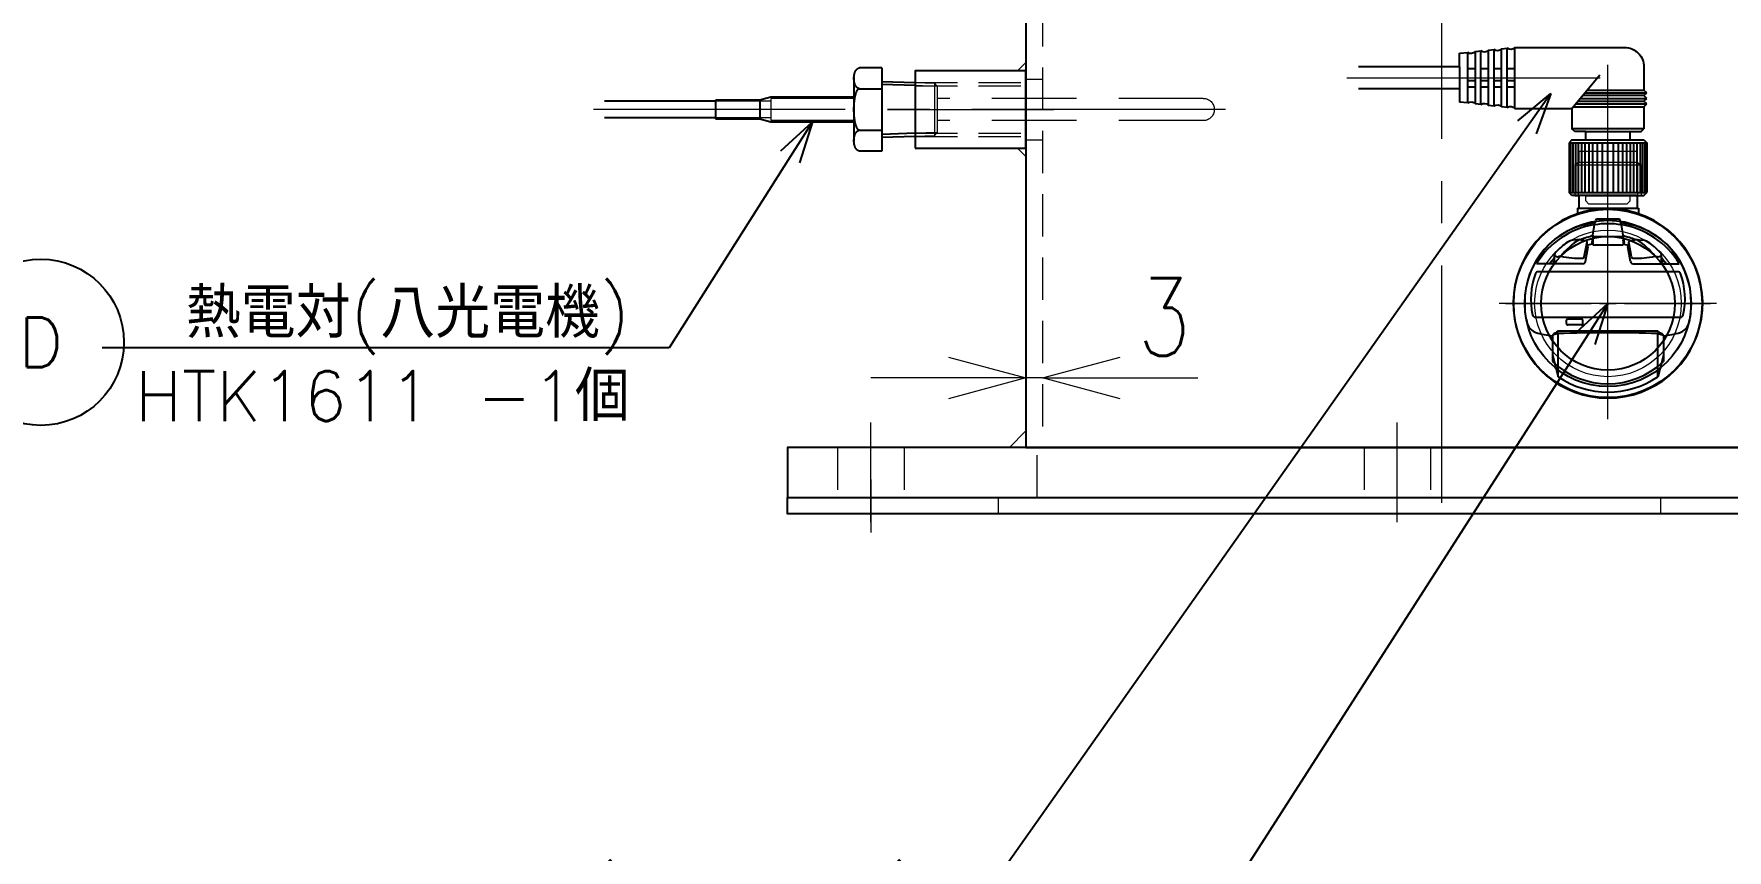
# Model space of a CAD drawing. Header units: millimetres. Extents: x 0 to 38884, y -3675 to 8056.
# Drawn here: x 34947.3 to 35252.8, y 307.4 to 454.8 of the extents above; entities that cross this region are included whole.
import ezdxf
from ezdxf import colors
from ezdxf.entities.mleader import LeaderData, LeaderLine
from ezdxf.enums import TextEntityAlignment as Align
from ezdxf.math import Vec2, Vec3

# ---------------------------------------------------------------- set-up
doc = ezdxf.new("R2010")
doc.units = ezdxf.units.MM
doc.header["$LTSCALE"] = 2.4
doc.header["$PDMODE"] = 99
doc.header["$PDSIZE"] = 1
for name, pattern in [('CENTER2', [28.575, 19.05, -3.175, 3.175, -3.175]), ('HIDDEN', [9.525, 6.35, -3.175]), ('HIDDEN2', [4.7625, 3.175, -1.5875])]:
    doc.linetypes.add(name, pattern=pattern)
for name, color, linetype, lineweight in [('02_細線', 5, 'Continuous', 13), ('03_かくれ線', 6, 'HIDDEN2', 13), ('04_HIDDEN', 2, 'HIDDEN', 13), ('04_中心線', 1, 'CENTER2', 9), ('05_CENTER', 4, 'CENTER2', 13), ('07_寸法線', 3, 'Continuous', 9), ('08_DIM', 3, 'Continuous', 13), ('11_HATCH', 4, 'Continuous', 13)]:
    doc.layers.add(name, color=color, linetype=linetype, lineweight=lineweight)
doc.layers.add('10_DRAFT', color=8, linetype='Continuous', lineweight=0, plot=False)
doc.styles.get("Standard").update_dxf_attribs({"font": 'txt.shx', "bigfont": 'extfont2.shx'})
doc.styles.add('寸法用', font='simplex.shx', dxfattribs={"width": 0.8, "bigfont": '@extfont2.shx'})
doc.dimstyles.new('機械製図用', dxfattribs={"dimtxt": 3.5, "dimasz": 3.5, "dimexe": 2, "dimexo": 0, "dimgap": 1.2, "dimtad": 1, "dimdsep": 46, "dimtxsty": '寸法用', "dimblk": 'OPEN30', "dimcen": 0, "dimclrd": 256, "dimclre": 256, "dimclrt": 7, "dimazin": 2, "dimtm": 1e-09, "dimtfac": 0.75, "dimtmove": 0, "dimatfit": 3, "dimldrblk": 'OPEN30', "dimfxl": 1, "dimlwd": -1, "dimlwe": -1, "dimarcsym": 0})

# ---------------------------------------------------------------- blocks, each defined once
blk = doc.blocks.new('A$C0D4411A6_1')
at = {"color": 3}
blk.add_lwpolyline([(-157.5, 0), (157.5, 0), (157.5, -3), (-157.5, -3)], close=True, dxfattribs=at)
at = {"layer": '04_HIDDEN', "color": 3}
blk.add_line((-119.5, 0), (-119.5, -3), dxfattribs=at)
at = {"layer": '05_CENTER'}
blk.add_line((-142.5, 3.2), (-142.5, -6.37), dxfattribs=at)
at = {"layer": '10_DRAFT'}
blk.add_line((0, 0), (0, -3), dxfattribs=at)
blk = doc.blocks.new('_Open30')
at = {"color": 0, "linetype": 'ByBlock', "lineweight": -2}
for p, q in [((-1, 0.268), (0, 0)), ((0, 0), (-1, -0.268)), ((0, 0), (-1, 0))]:
    blk.add_line(p, q, dxfattribs=at)
blk = doc.blocks.new('AM_BALLOON1')
at = {"transparency": 16777216}
blk.add_circle((0, 0), 5, dxfattribs=at)
blk.add_attdef('B_NUMBER', text='', height=3, dxfattribs=at).set_placement((0, 0), align=Align.MIDDLE_CENTER)
blk = doc.blocks.new('_OPEN')
at = {"color": 0, "linetype": 'ByBlock'}
for p, q in [((-1, 0.167), (0, 0)), ((0, 0), (-1, -0.167)), ((0, 0), (-1, 0))]:
    blk.add_line(p, q, dxfattribs=at)
blk = doc.blocks.new('*U1395')
at = {"layer": '04_中心線', "color": 0, "linetype": 'CENTER2', "transparency": 16777216}
for p, q in [((0, 3), (0, 18.5)), ((-18.5, 0), (-3, 0)), ((3, 0), (18.5, 0)), ((0, -18.5), (0, -3))]:
    blk.add_line(p, q, dxfattribs=at)
at = {"layer": '04_中心線', "color": 0, "linetype": 'Continuous', "transparency": 16777216}
for p, q in [((-1.5, 0), (1.5, 0)), ((0, -1.5), (0, 1.5))]:
    blk.add_line(p, q, dxfattribs=at)
blk = doc.blocks.new('*D1400')
at = {"layer": '07_寸法線', "transparency": 16777216}
for p, q in [((35126.3, 396.04), (35126.3, 390.67)), ((35112.3, 392.67), (35098.3, 392.67)), ((35129.3, 392.67), (35126.3, 392.67)), ((35143.3, 392.67), (35157.3, 392.67)), ((35129.3, 391.04), (35129.3, 390.67))]:
    blk.add_line(p, q, dxfattribs=at)
at = {"layer": 'Defpoints', "color": 0, "transparency": 16777216}
for p in [(35126.3, 400.04), (35129.3, 395.04), (35126.3, 392.67)]:
    blk.add_point(p, dxfattribs=at)
at = {"layer": '07_寸法線', "transparency": 16777216, "xscale": 14, "yscale": 14, "zscale": 14}
blk.add_blockref('_Open30', (35126.3, 392.67), dxfattribs=at)
at = {"layer": '07_寸法線', "transparency": 16777216, "xscale": 14, "yscale": 14, "zscale": 14, "rotation": 180}
blk.add_blockref('_Open30', (35129.3, 392.67), dxfattribs=at)
at = {"layer": '07_寸法線', "color": 7, "transparency": 16777216, "insert": (35151.25, 403.67), "char_height": 14, "attachment_point": 5, "style": '寸法用'}
blk.add_mtext('3', dxfattribs=at)
blk = doc.blocks.new('OP-75722b_1')
at = {"color": 0}
for p, q in [((0, 6.5), (0.5, 7)), ((0, 4), (0, 6.5)), ((0.5, -7), (0.5, 7)), ((9.5, 7), (0.5, 7)), ((0.5, 6.7), (9.5, 6.7)), ((0.5, 6.3), (9.5, 6.3)), ((9.5, -7), (9.5, 7)), ((10, 6.5), (9.5, 7)), ((10, 4), (10, 6.5)), ((11.5, 6), (12, 6.5)), ((12, 6.5), (12, -6.5)), ((16, 6.5), (12, 6.5)), ((16, 6.5), (16.5, 7)), ((16, -6.25), (16, 6.5)), ((16.5, -5.83), (16.5, 7)), ((16.5, 7), (17, 6.5)), ((17, 6.5), (17.5, 7)), ((17, -5.41), (17, 6.5)), ((17.5, -4.99), (17.5, 7)), ((17.5, 7), (18, 6.5)), ((18, 6.5), (18.5, 7)), ((18, 6.5), (18, -4.57)), ((18.5, -4.15), (18.5, 7)), ((18.5, 7), (19, 6.5)), ((19, -3.73), (19, 6.5)), ((23.2, 6.5), (19, 6.5)), ((0, -4), (0, 4)), ((0.5, 5.9), (9.5, 5.9)), ((0.5, 5.3), (9.5, 5.3)), ((0.5, 4.7), (9.5, 4.7)), ((0.5, 4.1), (9.5, 4.1)), ((0.5, 3.4), (9.5, 3.4)), ((10, -4), (10, 4)), ((10, 4), (11.5, 4)), ((11.5, 4), (11.5, 6)), ((11.5, -4), (11.5, 4)), ((0.5, 2.7), (9.5, 2.7)), ((0.5, 1.9), (9.5, 1.9)), ((0.5, 1), (9.5, 1)), ((0.5, 0), (9.5, 0)), ((26.7, -16.8), (26.7, 3.01)), ((0.5, -1), (9.5, -1)), ((0.5, -1.9), (9.5, -1.9)), ((0.5, -2.7), (9.5, -2.7)), ((15.7, -6.5), (21.73, -1.44)), ((0, -4), (0, -6.5)), ((0.5, -3.4), (9.5, -3.4)), ((0.5, -4.1), (9.5, -4.1)), ((0.5, -4.7), (9.5, -4.7)), ((0.5, -5.3), (9.5, -5.3)), ((0.5, -5.8), (9.5, -5.8)), ((10, -4), (11.5, -4)), ((10, -6.5), (10, -4)), ((11.5, -4), (11.5, -6)), ((11.5, -6), (12, -6.5)), ((0, -6.5), (0.5, -7)), ((0.5, -6.3), (9.5, -6.3)), ((0.5, -6.7), (9.5, -6.7)), ((9.5, -7), (0.5, -7)), ((10, -6.5), (9.5, -7)), ((15.7, -6.5), (12, -6.5)), ((15.7, -16.8), (15.7, -6.5)), ((15.7, -16.8), (26.7, -16.8)), ((15.86, -18.18), (26.56, -18.18)), ((15.86, -18.18), (15.97, -19.18)), ((19.55, -16.8), (19.55, -18.18)), ((20.7, -16.8), (20.7, -18.18)), ((22.85, -16.8), (22.85, -18.18)), ((26.45, -19.18), (26.56, -18.18)), ((15.97, -19.18), (26.45, -19.18)), ((16.13, -20.55), (26.31, -20.55)), ((16.13, -20.55), (16.25, -21.55)), ((19.55, -19.18), (19.55, -20.55)), ((20.7, -19.18), (20.7, -20.55)), ((22.85, -19.18), (22.85, -20.55)), ((26.2, -21.55), (26.31, -20.55)), ((16.25, -21.55), (26.2, -21.55)), ((16.4, -22.92), (26.06, -22.92)), ((16.4, -22.92), (16.52, -23.92)), ((16.52, -23.92), (25.95, -23.92)), ((19.55, -21.55), (19.55, -22.92)), ((19.55, -23.92), (19.55, -25.3)), ((20.7, -21.55), (20.7, -22.92)), ((20.7, -23.92), (20.7, -25.3)), ((22.85, -21.55), (22.85, -22.92)), ((22.85, -23.92), (22.85, -25.3)), ((25.95, -23.92), (26.06, -22.92)), ((16.68, -25.3), (25.81, -25.3)), ((16.68, -25.3), (16.85, -26.8)), ((19.2, -26.8), (16.85, -26.8)), ((19.2, -26.8), (19.2, -45)), ((23.2, -26.8), (19.2, -26.8)), ((23.2, -26.8), (23.2, -45)), ((23.2, -26.8), (25.65, -26.8)), ((25.65, -26.8), (25.81, -25.3))]:
    blk.add_line(p, q, dxfattribs=at)
for centre, radius, start, end in [((23.2, 3), 3.5, 359.9998, 90), ((15.06, -17.57), 1, 322.7692, 50.3512), ((27.35, -17.56), 1, 130.2745, 217.7373), ((15.34, -19.94), 1, 322.7692, 50.3512), ((27.1, -19.94), 1, 130.2745, 217.7373), ((15.61, -22.32), 1, 322.7692, 50.3512), ((15.88, -24.69), 1, 322.7692, 50.3512), ((26.6, -24.69), 1, 130.2745, 217.7373), ((26.85, -22.31), 1, 130.2745, 217.7373)]:
    blk.add_arc(centre, radius, start, end, dxfattribs=at)
at = {"layer": '05_CENTER', "color": 0}
for p, q in [((-1.5, 0), (23.55, 0)), ((21.2, -47.12), (21.2, 2.18))]:
    blk.add_line(p, q, dxfattribs=at)
at = {"layer": '10_DRAFT'}
for p, q in [((-1, 4), (-1.5, 3.5)), ((-1.5, -3.5), (-1.5, 3.5)), ((-1, 4), (0, 4)), ((-1, -4), (-1.5, -3.5)), ((-1, -4), (0, -4))]:
    blk.add_line(p, q, dxfattribs=at)
blk = doc.blocks.new('GP-M＊＊Tc_1')
at = {"color": 0}
for p, q in [((0, 16), (0, 16)), ((-10, 9.34), (-9, 13.23)), ((-9, 13.23), (-9, 5.44)), ((0, 14.42), (0, 14.5)), ((0, 14.42), (0, 14.5)), ((9, 13.23), (9, 5.44)), ((10, 9.34), (9, 13.23)), ((-10, 5.7), (-10, 10.5)), ((10, 5.7), (10, 10.5)), ((-9, 5.44), (-10, 5.75)), ((-9.65, 5.43), (-9, 5.43)), ((-9, 5), (0, 5)), ((0, 5), (9, 5)), ((4.5, 3.65), (4.5, 3.04)), ((4.8, 3.86), (7.2, 3.86)), ((7.5, 3.65), (7.5, 3.04)), ((9, 5.44), (10, 5.75)), ((9, 5.43), (9.65, 5.43)), ((-17.1, 0), (-17.1, 0)), ((13.11, 2.48), (-13.11, 2.48)), ((4.8, 2.83), (7.2, 2.83)), ((17.1, 0), (17.1, 0)), ((-12.61, -5.73), (12.61, -5.73)), ((-4.56, -7.17), (-12.87, -7.17)), ((-9.87, -7.64), (-9.8, -7.97)), ((-9.65, -7.22), (-9.65, -8.81)), ((-8.5, -8.52), (-8.91, -8.45)), ((-4.28, -8.42), (-3.77, -11.09)), ((-4.07, -7.58), (-3.58, -10.22)), ((4.07, -7.58), (3.58, -10.22)), ((4.28, -8.42), (3.77, -11.09)), ((4.56, -7.17), (12.87, -7.17)), ((8.5, -8.52), (8.91, -8.45)), ((9.65, -7.22), (9.65, -8.81)), ((9.87, -7.64), (9.8, -7.97)), ((-5.15, -11.56), (-6.27, -11.4)), ((-3.77, -9.17), (-3.77, -11.09)), ((-2.87, -10.72), (-3.66, -10.5)), ((-2.73, -11.95), (-2.92, -10.97)), ((-2.85, -10.7), (-2.73, -11.41)), ((-2.73, -12.3), (-2.73, -10.6)), ((-2.43, -10.52), (2.43, -10.52)), ((2.43, -12.07), (-2.43, -12.07)), ((2.73, -12.3), (2.73, -10.6)), ((2.85, -10.7), (2.73, -11.41)), ((2.73, -11.95), (2.92, -10.97)), ((2.87, -10.72), (3.66, -10.5)), ((3.77, -9.17), (3.77, -11.09)), ((5.15, -11.56), (6.27, -11.4)), ((-2.73, -12.3), (-2.42, -14.17)), ((-2.42, -14.17), (-2.23, -14.96)), ((2.42, -14.17), (2.23, -14.96)), ((2.73, -12.3), (2.42, -14.17)), ((-5.5, -17.2), (-5.5, -16.19)), ((-5.25, -17.2), (-5.5, -17.2)), ((5.25, -17.2), (-5.25, -17.2)), ((-5.25, -19.5), (-5.25, -17.2)), ((5.5, -17.2), (5.25, -17.2)), ((5.25, -19.5), (5.25, -17.2)), ((5.5, -17.2), (5.5, -16.19)), ((-5.25, -19.5), (-6, -19.5)), ((-5.25, -19.5), (5.25, -19.5)), ((6, -19.5), (5.25, -19.5))]:
    blk.add_line(p, q, dxfattribs=at)
blk.add_circle((0, 0), 17, dxfattribs=at)
for centre, radius, start, end in [((0, 0), 17.1, 288.762, 251.238), ((0, 0), 16, 55.7676, 124.2324), ((0, 0), 14.5, 46.3972, 133.6028), ((-4.84, 0.61), 10.18, 162.0846, 183.4338), ((-12.12, 2.81), 2.58, 110.3836, 158.741), ((-9.27, -5.68), 11.53, 93.6107, 108.94), ((-3.77, 13.54), 10.01, 231.512, 238.504), ((0, 305.3), 300, 268.2809, 271.7191), ((4.66, 3.65), 0.164, 124.4845, 180), ((4.8, 3.46), 0.404, 90, 124.4845), ((7.2, 3.46), 0.404, 55.5155, 90), ((7.34, 3.65), 0.164, 0, 55.5155), ((3.77, 13.54), 10.01, 301.496, 308.488), ((9.27, -5.68), 11.53, 71.06, 86.3893), ((12.12, 2.81), 2.58, 21.259, 69.6164), ((4.84, 0.61), 10.18, 356.5662, 17.9154), ((-0.75, -0.36), 14.26, 178.5668, 263.5951), ((-0.71, -0.79), 13.2, 167.4122, 200.4388), ((-13.11, 1.98), 0.5, 90, 167.4122), ((0.75, -0.36), 14.26, 276.4049, 1.4332), ((4.66, 3.04), 0.164, 180, 235.5155), ((4.8, 3.24), 0.404, 235.5155, 270), ((7.2, 3.24), 0.404, 270, 304.4845), ((7.34, 3.04), 0.164, 304.4845, 0), ((0.71, -0.79), 13.2, 339.5612, 12.5878), ((13.11, 1.98), 0.5, 12.5878, 90), ((-12.61, -5.23), 0.5, 200.4388, 270), ((12.61, -5.23), 0.5, 270, 339.5612), ((-0.04, 0.63), 15.02, 211.3253, 260.883), ((0.79, 1.43), 14.21, 217.2624, 222.6782), ((-9.54, -7.56), 0.345, 146.2138, 192.031), ((-9.36, -7.71), 0.571, 110.52, 143.7381), ((-9.38, -7.35), 0.446, 183.2379, 231.5895), ((-9.51, -7.91), 0.3, 191.6157, 222.1952), ((-9.34, -8.82), 0.311, 139.4207, 212.7982), ((-1.37, -2.18), 10.68, 219.5719, 234.4444), ((-9.07, -9.21), 0.781, 77.8314, 130.0532), ((-5.32, -22.26), 14.1, 86.8924, 103.0416), ((2.16, -0.14), 13.56, 218.1577, 237.3496), ((-4.56, -7.67), 0.5, 10.5832, 90), ((-4.57, -8.47), 0.3, 10.625, 86.8924), ((0.04, 0.63), 15.02, 279.117, 328.6747), ((4.56, -7.67), 0.5, 90, 169.4168), ((4.57, -8.47), 0.3, 93.1076, 169.375), ((5.32, -22.26), 14.1, 76.9584, 93.1076), ((-2.16, -0.14), 13.56, 302.6504, 321.8423), ((1.37, -2.18), 10.68, 305.5556, 320.4281), ((9.07, -9.21), 0.781, 49.9468, 102.1686), ((9.36, -7.71), 0.571, 36.2619, 69.48), ((9.34, -8.82), 0.311, 327.2018, 40.5793), ((-0.79, 1.43), 14.21, 317.3218, 322.7376), ((9.38, -7.35), 0.446, 308.4105, 356.7621), ((9.51, -7.91), 0.3, 317.8048, 348.3843), ((9.54, -7.56), 0.345, 347.969, 33.7862), ((-5.84, -8.43), 3, 234.4444, 261.7545), ((-3.64, -16.73), 5.38, 94.5835, 106.2876), ((-0.41, -0.17), 12.22, 248.0758, 259.1007), ((-4.08, -11.05), 0.308, 270.9263, 352.1482), ((-4.14, -9.34), 0.654, 304.3433, 317.694), ((-3.9, -10.28), 0.326, 292.498, 9.6984), ((-2.59, -10.91), 0.332, 140.7688, 190.8997), ((-2.45, -11.04), 0.528, 87.7798, 139.2391), ((-2.42, -12.39), 0.316, 90.5002, 163.1469), ((2.45, -11.04), 0.528, 40.7609, 92.2202), ((2.42, -12.39), 0.316, 16.8531, 89.4998), ((0.41, -0.17), 12.22, 280.8993, 291.9242), ((2.59, -10.91), 0.332, 349.1003, 39.2312), ((3.9, -10.28), 0.326, 170.3016, 247.502), ((4.14, -9.34), 0.654, 222.306, 235.6567), ((4.08, -11.05), 0.308, 187.8518, 269.0737), ((3.64, -16.73), 5.38, 73.7124, 85.4165), ((5.84, -8.43), 3, 278.2455, 305.5556), ((-0.01, -0.35), 14.04, 260.1067, 279.9992), ((-1.94, -14.89), 0.3, 193.872, 268.4995), ((-0.01, 58.68), 73.89, 268.4995, 271.5194), ((1.94, -14.89), 0.3, 271.5194, 346.128), ((0, 0), 17.1, 251.238, 288.762)]:
    blk.add_arc(centre, radius, start, end, dxfattribs=at)
at = {"layer": '05_CENTER', "color": 0}
for p, q in [((0, 20.86), (0, -27.5)), ((-19.6, 0), (19.6, 0))]:
    blk.add_line(p, q, dxfattribs=at)
at = {"layer": '10_DRAFT'}
for p, q in [((-6, -25), (-6, -19.5)), ((-5.4, -19.5), (-5.4, -25.4)), ((5.4, -25.4), (5.4, -19.5)), ((6, -25), (6, -19.5)), ((6, -25), (-6, -25)), ((-5.25, -25.5), (-6, -25)), ((5.25, -25.5), (-5.25, -25.5)), ((-5.25, -27.5), (-5.25, -25.5)), ((5.25, -25.5), (6, -25)), ((5.25, -27.5), (5.25, -25.5)), ((5.25, -27.5), (-5.25, -27.5))]:
    blk.add_line(p, q, dxfattribs=at)
blk = doc.blocks.new('HTK1611a_1')
at = {"color": 0}
for p, q in [((6.03, 7.51), (6.03, -7.51)), ((6.03, 7.51), (10.03, 7.51)), ((10.07, 7.5), (10.03, 7.51)), ((10.12, 7.5), (10.07, 7.5)), ((10.16, 7.49), (10.12, 7.5)), ((10.2, 7.48), (10.16, 7.49)), ((10.25, 7.46), (10.2, 7.48)), ((10.29, 7.44), (10.25, 7.46)), ((10.33, 7.42), (10.29, 7.44)), ((10.37, 7.39), (10.33, 7.42)), ((10.41, 7.36), (10.37, 7.39)), ((10.45, 7.33), (10.41, 7.36)), ((10.49, 7.29), (10.45, 7.33)), ((10.53, 7.25), (10.49, 7.29)), ((10.57, 7.21), (10.53, 7.25)), ((10.6, 7.17), (10.57, 7.21)), ((10.64, 7.12), (10.6, 7.17)), ((10.67, 7.07), (10.64, 7.12)), ((10.71, 7.01), (10.67, 7.07)), ((10.74, 6.96), (10.71, 7.01)), ((10.77, 6.9), (10.74, 6.96)), ((10.8, 6.84), (10.77, 6.9)), ((10.82, 6.77), (10.8, 6.84)), ((10.85, 6.71), (10.82, 6.77)), ((10.87, 6.64), (10.85, 6.71)), ((10.9, 6.57), (10.87, 6.64)), ((10.92, 6.5), (10.9, 6.57)), ((10.94, 6.42), (10.92, 6.5)), ((10.95, 6.35), (10.94, 6.42)), ((10.97, 6.27), (10.95, 6.35)), ((10.98, 6.19), (10.97, 6.27)), ((11, 6.11), (10.98, 6.19)), ((11.01, 6.04), (11, 6.11)), ((6.03, 5.06), (0, 4.85)), ((0, 4.3), (6.03, 4.51)), ((10.03, 3.75), (6.03, 3.75)), ((10.03, 3.75), (10.07, 3.75)), ((10.07, 3.75), (10.03, 3.75)), ((10.07, 3.75), (10.12, 3.76)), ((10.12, 3.74), (10.07, 3.75)), ((10.12, 3.76), (10.16, 3.77)), ((10.16, 3.72), (10.12, 3.74)), ((10.16, 3.77), (10.2, 3.78)), ((10.2, 3.7), (10.16, 3.72)), ((10.2, 3.78), (10.25, 3.8)), ((10.25, 3.66), (10.2, 3.7)), ((10.25, 3.8), (10.29, 3.82)), ((10.29, 3.62), (10.25, 3.66)), ((10.29, 3.82), (10.33, 3.84)), ((10.33, 3.58), (10.29, 3.62)), ((10.33, 3.84), (10.37, 3.87)), ((10.37, 3.53), (10.33, 3.58)), ((10.37, 3.87), (10.41, 3.9)), ((10.41, 3.47), (10.37, 3.53)), ((10.41, 3.9), (10.45, 3.93)), ((10.45, 3.4), (10.41, 3.47)), ((10.45, 3.93), (10.49, 3.96)), ((10.49, 3.33), (10.45, 3.4)), ((10.49, 3.96), (10.53, 4)), ((10.53, 3.25), (10.49, 3.33)), ((10.53, 4), (10.57, 4.05)), ((10.57, 3.17), (10.53, 3.25)), ((10.57, 4.05), (10.6, 4.09)), ((10.6, 3.07), (10.57, 3.17)), ((10.6, 4.09), (10.64, 4.14)), ((10.64, 2.98), (10.6, 3.07)), ((10.64, 4.14), (10.67, 4.19)), ((10.67, 4.19), (10.71, 4.25)), ((10.71, 4.25), (10.74, 4.3)), ((10.74, 4.3), (10.77, 4.36)), ((10.77, 4.36), (10.8, 4.42)), ((10.8, 4.42), (10.82, 4.49)), ((10.82, 4.49), (10.85, 4.55)), ((10.85, 4.55), (10.87, 4.62)), ((10.87, 4.62), (10.9, 4.69)), ((10.9, 4.69), (10.92, 4.76)), ((10.92, 4.76), (10.94, 4.84)), ((10.94, 4.84), (10.95, 4.91)), ((10.95, 4.91), (10.97, 4.99)), ((10.97, 4.99), (10.98, 5.06)), ((10.98, 5.06), (11, 5.14)), ((11, 5.14), (11.01, 5.22)), ((11.01, 5.95), (11.01, 6.04)), ((11.02, 5.87), (11.01, 5.95)), ((11.01, 5.3), (11.02, 5.38)), ((11.01, 5.22), (11.01, 5.3)), ((11.03, 5.79), (11.02, 5.87)), ((11.02, 5.38), (11.03, 5.47)), ((11.03, 5.71), (11.03, 5.79)), ((11.03, 5.63), (11.03, 5.71)), ((11.03, 5.71), (11.03, -5.63)), ((11.03, 5.55), (11.03, 5.63)), ((11.03, 5.47), (11.03, 5.55)), ((10.67, 2.87), (10.64, 2.98)), ((10.71, 2.77), (10.67, 2.87)), ((10.74, 2.65), (10.71, 2.77)), ((10.77, 2.54), (10.74, 2.65)), ((10.8, 2.41), (10.77, 2.54)), ((10.82, 2.28), (10.8, 2.41)), ((10.85, 2.15), (10.82, 2.28)), ((10.87, 2.02), (10.85, 2.15)), ((10.9, 1.88), (10.87, 2.02)), ((10.92, 1.73), (10.9, 1.88)), ((10.94, 1.59), (10.92, 1.73)), ((10.95, 1.44), (10.94, 1.59)), ((10.97, 1.28), (10.95, 1.44)), ((10.98, 1.13), (10.97, 1.28)), ((11, 0.97), (10.98, 1.13)), ((11.01, 0.81), (11, 0.97)), ((11.01, 0.65), (11.01, 0.81)), ((11.02, 0.49), (11.01, 0.65)), ((11.03, 0.33), (11.02, 0.49)), ((11.03, 2.2), (26.03, 2.2)), ((11.03, 0.16), (11.03, 0.33)), ((11.03, 0), (11.03, 0.16)), ((11.03, -0.16), (11.03, 0)), ((26.03, 2.2), (28.03, 1.7)), ((28.03, 1.7), (36.03, 1.7)), ((28.03, 1.7), (28.03, -1.7)), ((36.03, 1.7), (36.03, -1.7)), ((36.03, 1.5), (56.03, 1.5)), ((10.6, -3.07), (10.64, -2.98)), ((10.64, -2.98), (10.67, -2.87)), ((10.67, -2.87), (10.71, -2.77)), ((10.71, -2.77), (10.74, -2.65)), ((10.74, -2.65), (10.77, -2.54)), ((10.77, -2.54), (10.8, -2.41)), ((10.8, -2.41), (10.82, -2.28)), ((10.82, -2.28), (10.85, -2.15)), ((10.85, -2.15), (10.87, -2.02)), ((10.87, -2.02), (10.9, -1.88)), ((10.9, -1.88), (10.92, -1.73)), ((10.92, -1.73), (10.94, -1.59)), ((10.94, -1.59), (10.95, -1.44)), ((10.95, -1.44), (10.97, -1.28)), ((10.97, -1.28), (10.98, -1.13)), ((10.98, -1.13), (11, -0.97)), ((11, -0.97), (11.01, -0.81)), ((11.01, -0.65), (11.02, -0.49)), ((11.01, -0.81), (11.01, -0.65)), ((11.02, -0.49), (11.03, -0.33)), ((11.03, -0.33), (11.03, -0.16)), ((26.03, -2.2), (11.03, -2.2)), ((28.03, -1.7), (26.03, -2.2)), ((36.03, -1.7), (28.03, -1.7)), ((36.03, -1.5), (56.03, -1.5)), ((0, -4.3), (6.03, -4.51)), ((0, -4.85), (6.03, -5.06)), ((10.03, -3.75), (6.03, -3.75)), ((10.07, -3.75), (10.03, -3.75)), ((10.03, -3.75), (10.07, -3.75)), ((10.07, -3.75), (10.12, -3.74)), ((10.12, -3.76), (10.07, -3.75)), ((10.12, -3.74), (10.16, -3.72)), ((10.16, -3.77), (10.12, -3.76)), ((10.16, -3.72), (10.2, -3.7)), ((10.2, -3.78), (10.16, -3.77)), ((10.2, -3.7), (10.25, -3.66)), ((10.25, -3.8), (10.2, -3.78)), ((10.25, -3.66), (10.29, -3.62)), ((10.29, -3.82), (10.25, -3.8)), ((10.29, -3.62), (10.33, -3.58)), ((10.33, -3.84), (10.29, -3.82)), ((10.33, -3.58), (10.37, -3.53)), ((10.37, -3.87), (10.33, -3.84)), ((10.37, -3.53), (10.41, -3.47)), ((10.41, -3.9), (10.37, -3.87)), ((10.41, -3.47), (10.45, -3.4)), ((10.45, -3.93), (10.41, -3.9)), ((10.45, -3.4), (10.49, -3.33)), ((10.49, -3.96), (10.45, -3.93)), ((10.49, -3.33), (10.53, -3.25)), ((10.53, -4), (10.49, -3.96)), ((10.53, -3.25), (10.57, -3.17)), ((10.57, -4.05), (10.53, -4)), ((10.57, -3.17), (10.6, -3.07)), ((10.6, -4.09), (10.57, -4.05)), ((10.64, -4.14), (10.6, -4.09)), ((10.67, -4.19), (10.64, -4.14)), ((10.71, -4.25), (10.67, -4.19)), ((10.74, -4.3), (10.71, -4.25)), ((10.77, -4.36), (10.74, -4.3)), ((10.8, -4.42), (10.77, -4.36)), ((10.82, -4.49), (10.8, -4.42)), ((10.85, -4.55), (10.82, -4.49)), ((10.87, -4.62), (10.85, -4.55)), ((10.9, -4.69), (10.87, -4.62)), ((10.92, -4.76), (10.9, -4.69)), ((10.94, -4.84), (10.92, -4.76)), ((10.95, -4.91), (10.94, -4.84)), ((10.97, -4.99), (10.95, -4.91)), ((10.98, -5.06), (10.97, -4.99)), ((11, -5.14), (10.98, -5.06)), ((11.01, -5.22), (11, -5.14)), ((11, -6.11), (11.01, -6.04)), ((11.01, -5.3), (11.01, -5.22)), ((11.02, -5.38), (11.01, -5.3)), ((11.01, -5.95), (11.02, -5.87)), ((11.01, -6.04), (11.01, -5.95)), ((11.03, -5.47), (11.02, -5.38)), ((11.02, -5.87), (11.03, -5.79)), ((11.03, -5.55), (11.03, -5.47)), ((11.03, -5.63), (11.03, -5.55)), ((11.03, -5.71), (11.03, -5.63)), ((11.03, -5.79), (11.03, -5.71)), ((6.03, -7.51), (10.03, -7.51)), ((10.03, -7.51), (10.07, -7.5)), ((10.07, -7.5), (10.12, -7.5)), ((10.12, -7.5), (10.16, -7.49)), ((10.16, -7.49), (10.2, -7.48)), ((10.2, -7.48), (10.25, -7.46)), ((10.25, -7.46), (10.29, -7.44)), ((10.29, -7.44), (10.33, -7.42)), ((10.33, -7.42), (10.37, -7.39)), ((10.37, -7.39), (10.41, -7.36)), ((10.41, -7.36), (10.45, -7.33)), ((10.45, -7.33), (10.49, -7.29)), ((10.49, -7.29), (10.53, -7.25)), ((10.53, -7.25), (10.57, -7.21)), ((10.57, -7.21), (10.6, -7.17)), ((10.6, -7.17), (10.64, -7.12)), ((10.64, -7.12), (10.67, -7.07)), ((10.67, -7.07), (10.71, -7.01)), ((10.71, -7.01), (10.74, -6.96)), ((10.74, -6.96), (10.77, -6.9)), ((10.77, -6.9), (10.8, -6.84)), ((10.8, -6.84), (10.82, -6.77)), ((10.82, -6.77), (10.85, -6.71)), ((10.85, -6.71), (10.87, -6.64)), ((10.87, -6.64), (10.9, -6.57)), ((10.9, -6.57), (10.92, -6.5)), ((10.92, -6.5), (10.94, -6.42)), ((10.94, -6.42), (10.95, -6.35)), ((10.95, -6.35), (10.97, -6.27)), ((10.97, -6.27), (10.98, -6.19)), ((10.98, -6.19), (11, -6.11))]:
    blk.add_line(p, q, dxfattribs=at)
at = {"layer": '04_HIDDEN', "color": 0}
for p, q in [((-3.47, 4.73), (-3.97, 4.18)), ((-3.97, 4.16), (0, 4.3)), ((-3.97, 4.16), (-3.97, -4.16)), ((0, 4.85), (-3.47, 4.73)), ((-3.47, 4.73), (-3.47, -4.73)), ((-51.97, 2), (-3.97, 2)), ((11.03, 2), (26.03, 2)), ((26.03, 2), (26.03, -2)), ((26.03, 1.5), (36.03, 1.5)), ((-51.97, -2), (-3.97, -2)), ((11.03, -2), (26.03, -2)), ((26.03, -1.5), (36.03, -1.5)), ((-3.97, -4.16), (-3.47, -4.71)), ((-3.97, -4.16), (0, -4.3)), ((-3.47, -4.73), (0, -4.85))]:
    blk.add_line(p, q, dxfattribs=at)
blk.add_arc((-51.97, 0), 2, 90, 270, dxfattribs=at)
at = {"layer": '05_CENTER', "color": 0}
blk.add_line((-55.97, 0), (58.03, 0), dxfattribs=at)
at = {"layer": '10_DRAFT'}
blk.add_line((0, 4.85), (0, -4.85), dxfattribs=at)

msp = doc.modelspace()

# ---------------------------------------------------------------- linework, layer by layer
for points in [[(35126.3002, 380.108), (35276.3002, 380.108), (35276.3002, 540.108), (35126.3002, 540.108)], [(35106.3002, 434.108), (35126.3002, 434.108), (35126.3002, 448.108), (35106.3002, 448.108)], [(35083.3002, 371.108), (35398.3002, 371.108), (35398.3002, 380.108), (35083.3002, 380.108)]]:
    msp.add_lwpolyline(points, close=True)
for radius in [15, 12.0585]:
    msp.add_circle((35231.3002, 406.108), radius)
at = {"layer": '02_細線'}
msp.add_circle((35231.3002, 406.108), 13.2205, dxfattribs=at)
at = {"layer": '03_かくれ線'}
for p, q in [((35129.3002, 540.108), (35129.3002, 380.108)), ((35126.3002, 446.608), (35129.3002, 446.608)), ((35106.3002, 445.972), (35126.3002, 445.972)), ((35106.3002, 445.391), (35126.3002, 445.391)), ((35106.3002, 436.825), (35126.3002, 436.825)), ((35106.3002, 436.244), (35126.3002, 436.244)), ((35126.3002, 435.608), (35129.3002, 435.608)), ((35092.3002, 380.108), (35092.3002, 371.108)), ((35104.3002, 380.108), (35104.3002, 371.108)), ((35128.3002, 371.108), (35128.3002, 380.108)), ((35187.3002, 380.108), (35187.3002, 371.108)), ((35199.3002, 380.108), (35199.3002, 371.108))]:
    msp.add_line(p, q, dxfattribs=at)
at = {"layer": '04_中心線'}
for p, q in [((35201.3002, 550.108), (35201.3002, 370.108)), ((35101.3002, 441.108), (35131.3002, 441.108)), ((35124.8002, 441.108), (35130.8002, 441.108)), ((35098.3002, 366.608), (35098.3002, 384.608)), ((35193.3002, 366.608), (35193.3002, 384.608))]:
    msp.add_line(p, q, dxfattribs=at)
at = {"layer": '11_HATCH'}
for points in [[(35124.8002, 448.108), (35126.3002, 449.608), (35126.3002, 448.108), (35124.8002, 448.108)], [(35124.8002, 434.108), (35126.3002, 434.108), (35126.3002, 432.608), (35124.8002, 434.108)], [(35126.3002, 380.108), (35126.3002, 383.108), (35123.3002, 380.108), (35126.3002, 380.108)]]:
    msp.add_lwpolyline(points, dxfattribs=at)

# ---------------------------------------------------------------- block references
at = {"color": 4, "xscale": -1, "rotation": 270}
msp.add_blockref('OP-75722b_1', (35231.3002, 425.6057), dxfattribs=at)
at = {"color": 4, "xscale": -1}
msp.add_blockref('HTK1611a_1', (35106.3002, 441.108), dxfattribs=at)
at = {"color": 4, "rotation": 180.0000000000001}
msp.add_blockref('GP-M＊＊Tc_1', (35231.3002, 406.108), dxfattribs=at)
msp.add_blockref('A$C0D4411A6_1', (35240.8002, 371.108))
at = {"layer": '04_中心線', "linetype": 'CENTER2'}
msp.add_blockref('*U1395', (35231.3002, 406.108), dxfattribs=at)

# ---------------------------------------------------------------- dimensions: what is measured, and where the dimension line sits
at = {"layer": '07_寸法線'}
dim = msp.add_linear_dim(base=(35126.3002, 392.6654), p1=(35129.3002, 395.0424), p2=(35126.3002, 400.0424), dimstyle='機械製図用', override={"dimtxt": 14, "dimasz": 14, "dimexo": 4, "dimgap": 4, "dimtmove": 2}, dxfattribs=at)
dim.commit()
dim.dimension.update_dxf_attribs({"geometry": '*D1400', "text_midpoint": (35151.2536, 403.6654), "dimtype": 160})

# ---------------------------------------------------------------- leaders
at = {"layer": '08_DIM'}
ml = msp.add_multileader_block('Standard', dxfattribs=at)
ml.set_content('AM_BALLOON1', color=256, scale=3)
ml.set_attribute('B_NUMBER', 'N', width=0)
ml.set_leader_properties(color=256, linetype='ByLayer', lineweight=-1)
ml.set_arrow_properties(name='OPEN')
ml.build(insert=Vec2(0, 0))
ml.multileader.update_dxf_attribs({"leader_type": 0, "has_dogleg": 0, "text_right_attachment_type": 6, "dogleg_length": 0, "arrow_head_size": 6, "scale": 3, "block_connection_type": 1})
ctx = ml.context
ctx.base_point, ctx.scale, ctx.char_height, ctx.arrow_head_size, ctx.landing_gap_size, ctx.plane_origin = Vec3(35713.6935, 1583.3789), 3, 12, 6, 6, Vec3(35713.6935, 1583.3789)
ctx.right_attachment, ctx.attachment_type = 6, 1
notes = []
notes.append((ctx, [(0, (0, 0, 0), (0, 0), (1, 0), 1, [])]))
ctx.block.insert = Vec3(35713.6935, 1583.3789)
ml = msp.add_multileader_block('Standard', dxfattribs=at)
ml.set_content('AM_BALLOON1', color=256, scale=3)
ml.set_attribute('B_NUMBER', 'G', width=0)
ml.set_leader_properties(color=256, linetype='ByLayer', lineweight=-1)
ml.set_arrow_properties(name='OPEN')
ml.build(insert=Vec2(0, 0))
ml.multileader.update_dxf_attribs({"leader_type": 0, "has_dogleg": 0, "text_right_attachment_type": 6, "dogleg_length": 0, "arrow_head_size": 6, "scale": 3, "block_connection_type": 1})
ctx = ml.context
ctx.base_point, ctx.scale, ctx.char_height, ctx.arrow_head_size, ctx.landing_gap_size, ctx.plane_origin = Vec3(35678.7497, 1486.7985), 3, 12, 6, 6, Vec3(35678.7497, 1486.7985)
ctx.right_attachment, ctx.attachment_type = 6, 1
notes.append((ctx, [(0, (0, 0, 0), (0, 0), (1, 0), 1, [])]))
ctx.block.insert = Vec3(35678.7497, 1486.7985)
ml = msp.add_multileader_block('Standard', dxfattribs=at)
ml.set_content('AM_BALLOON1', color=256, scale=3)
ml.set_attribute('B_NUMBER', 'J', width=0)
ml.set_leader_properties(color=256, linetype='ByLayer', lineweight=-1)
ml.set_arrow_properties(name='OPEN')
ml.build(insert=Vec2(0, 0))
ml.multileader.update_dxf_attribs({"leader_type": 0, "has_dogleg": 0, "text_right_attachment_type": 6, "dogleg_length": 0, "arrow_head_size": 6, "scale": 3, "block_connection_type": 1})
ctx = ml.context
ctx.base_point, ctx.scale, ctx.char_height, ctx.arrow_head_size, ctx.landing_gap_size, ctx.plane_origin = Vec3(35124.7181, 837.2743), 3, 12, 6, 6, Vec3(35124.7181, 837.2743)
ctx.right_attachment, ctx.attachment_type = 6, 1
notes.append((ctx, [(0, (0, 0, 0), (0, 0), (1, 0), 1, [])]))
ctx.block.insert = Vec3(35124.7181, 837.2743)
ml = msp.add_multileader_block('Standard', dxfattribs=at)
ml.set_content('AM_BALLOON1', color=256, scale=3)
ml.set_attribute('B_NUMBER', 'V', width=0)
ml.set_leader_properties(color=256, linetype='ByLayer', lineweight=-1)
ml.set_arrow_properties(name='OPEN')
ml.build(insert=Vec2(0, 0))
ml.multileader.update_dxf_attribs({"leader_type": 0, "has_dogleg": 0, "text_right_attachment_type": 6, "dogleg_length": 0, "arrow_head_size": 6, "scale": 3, "block_connection_type": 1})
ctx = ml.context
ctx.base_point, ctx.scale, ctx.char_height, ctx.arrow_head_size, ctx.landing_gap_size, ctx.plane_origin = Vec3(35071.7594, 789.9766), 3, 12, 6, 6, Vec3(35068.2591, 809.9666)
ctx.right_attachment, ctx.attachment_type = 6, 1
notes.append((ctx, [(0, (0, 0, 0), (0, 0), (1, 0), 1, [])]))
ctx.block.insert = Vec3(35071.7594, 789.9766)
ml = msp.add_multileader_block('Standard', dxfattribs=at)
ml.set_content('AM_BALLOON1', color=256, scale=3)
ml.set_attribute('B_NUMBER', 'I', width=0)
ml.set_leader_properties(color=256, linetype='ByLayer', lineweight=-1)
ml.set_arrow_properties(name='OPEN')
ml.build(insert=Vec2(0, 0))
ml.multileader.update_dxf_attribs({"leader_type": 0, "has_dogleg": 0, "text_right_attachment_type": 6, "dogleg_length": 0, "arrow_head_size": 6, "scale": 3, "block_connection_type": 1})
ctx = ml.context
ctx.base_point, ctx.scale, ctx.char_height, ctx.arrow_head_size, ctx.landing_gap_size, ctx.plane_origin = Vec3(35835.2766, 679.8347), 3, 12, 6, 6, Vec3(35835.2766, 679.8347)
ctx.right_attachment, ctx.attachment_type = 6, 1
notes.append((ctx, [(0, (0, 0, 0), (0, 0), (1, 0), 1, [])]))
ctx.block.insert = Vec3(35835.2766, 679.8347)
ml = msp.add_multileader_block('Standard', dxfattribs=at)
ml.set_content('AM_BALLOON1', color=256, scale=3)
ml.set_attribute('B_NUMBER', 'K', width=0)
ml.set_leader_properties(color=256, linetype='ByLayer', lineweight=-1)
ml.set_arrow_properties(name='OPEN')
ml.build(insert=Vec2(0, 0))
ml.multileader.update_dxf_attribs({"leader_type": 0, "has_dogleg": 0, "text_right_attachment_type": 6, "dogleg_length": 0, "arrow_head_size": 6, "scale": 3, "block_connection_type": 1})
ctx = ml.context
ctx.base_point, ctx.scale, ctx.char_height, ctx.arrow_head_size, ctx.landing_gap_size, ctx.plane_origin = Vec3(35852.0778, 619.872), 3, 12, 6, 6, Vec3(35852.0778, 619.872)
ctx.right_attachment, ctx.attachment_type = 6, 1
notes.append((ctx, [(0, (0, 0, 0), (0, 0), (1, 0), 1, [])]))
ctx.block.insert = Vec3(35852.0778, 619.872)
at = {"layer": '08_DIM', "color": 4}
ml = msp.add_multileader_mtext('Standard', dxfattribs=at)
ml.set_content('ケーブル(キーエンス)\\POP-75722 -1個', color=4)
ml.set_leader_properties()
ml.set_arrow_properties(name='OPEN30')
ml.build(insert=Vec2(0, 0))
ml.multileader.update_dxf_attribs({"text_left_attachment_type": 6, "text_right_attachment_type": 6, "dogleg_length": 0.36, "arrow_head_size": 7.5, "scale": 3})
ctx = ml.context
ctx.base_point, ctx.scale, ctx.char_height, ctx.arrow_head_size, ctx.landing_gap_size, ctx.plane_origin = Vec3(34995.2935, 293.1784), 3, 9, 7.5, 6, Vec3(35547.3274, 78.1481)
ctx.left_attachment, ctx.right_attachment, ctx.text_align_type = 6, 6, 2
notes.append((ctx, [(0, (1, 1, 0), (35114.5735, 293.1784), (-1, 0), 1.08, [(0, [(35221.0209, 444.0136)], 0, [])])]))
ctx.mtext.insert, ctx.mtext.alignment, ctx.mtext.flow_direction = Vec3(35107.4935, 303.9784), 3, 5
ml = msp.add_multileader_mtext('Standard', dxfattribs=at)
ml.set_content('熱電対(八光電機)\\PHTK1611 -1個', color=4)
ml.set_leader_properties()
ml.set_arrow_properties(name='OPEN30')
ml.build(insert=Vec2(0, 0))
ml.multileader.update_dxf_attribs({"text_left_attachment_type": 6, "text_right_attachment_type": 6, "dogleg_length": 0.36, "arrow_head_size": 7.5, "scale": 3})
ctx = ml.context
ctx.base_point, ctx.scale, ctx.char_height, ctx.arrow_head_size, ctx.landing_gap_size, ctx.plane_origin = Vec3(34962.4264, 398.088), 3, 9, 7.5, 6, Vec3(35414.0772, 73.0425)
ctx.left_attachment, ctx.right_attachment, ctx.text_align_type = 6, 6, 2
notes.append((ctx, [(0, (1, 1, 0), (35061.9064, 398.088), (-1, 0), 1.08, [(0, [(35087.7706, 438.908)], 0, [])])]))
ctx.mtext.insert, ctx.mtext.alignment, ctx.mtext.flow_direction = Vec3(35054.8264, 408.888), 3, 5
at = {"layer": '08_DIM'}
ml = msp.add_multileader_block('Standard', dxfattribs=at)
ml.set_content('AM_BALLOON1', color=256, scale=3)
ml.set_attribute('B_NUMBER', 'D', width=0)
ml.set_leader_properties(color=256, linetype='ByLayer', lineweight=-1)
ml.set_arrow_properties(name='OPEN')
ml.build(insert=Vec2(0, 0))
ml.multileader.update_dxf_attribs({"leader_type": 0, "has_dogleg": 0, "text_right_attachment_type": 6, "dogleg_length": 0, "arrow_head_size": 6, "scale": 3, "block_connection_type": 1})
ctx = ml.context
ctx.base_point, ctx.scale, ctx.char_height, ctx.arrow_head_size, ctx.landing_gap_size, ctx.plane_origin = Vec3(34948.5557, 399.0972), 3, 12, 6, 6, Vec3(34975.3923, 196.1785)
ctx.right_attachment, ctx.attachment_type = 6, 1
notes.append((ctx, [(0, (0, 0, 0), (0, 0), (1, 0), 1, [])]))
ctx.block.insert = Vec3(34948.5557, 399.0972)
at = {"layer": '08_DIM', "color": 4}
ml = msp.add_multileader_mtext('Standard', dxfattribs=at)
ml.set_content('圧力センサ(キーエンス)\\PGP-M025T -1個', color=4)
ml.set_leader_properties()
ml.set_arrow_properties(name='OPEN30')
ml.build(insert=Vec2(0, 0))
ml.multileader.update_dxf_attribs({"text_left_attachment_type": 6, "text_right_attachment_type": 6, "dogleg_length": 0.36, "arrow_head_size": 7.5, "scale": 3})
ctx = ml.context
ctx.base_point, ctx.scale, ctx.char_height, ctx.arrow_head_size, ctx.landing_gap_size, ctx.plane_origin = Vec3(34996.8091, 243.2989), 3, 9, 7.5, 6, Vec3(35538.2141, 37.3141)
ctx.left_attachment, ctx.right_attachment, ctx.text_align_type = 6, 6, 2
notes.append((ctx, [(0, (1, 1, 0), (35126.8891, 243.2989), (-1, 0), 1.08, [(0, [(35231.3002, 406.108)], 0, [])])]))
ctx.mtext.insert, ctx.mtext.alignment, ctx.mtext.flow_direction = Vec3(35119.8091, 254.0989), 3, 5
at = {"layer": '08_DIM'}
ml = msp.add_multileader_block('Standard', dxfattribs=at)
ml.set_content('AM_BALLOON1', color=256, scale=3)
ml.set_attribute('B_NUMBER', 'H', width=0)
ml.set_leader_properties(color=256, linetype='ByLayer', lineweight=-1)
ml.set_arrow_properties(name='OPEN')
ml.build(insert=Vec2(0, 0))
ml.multileader.update_dxf_attribs({"leader_type": 0, "has_dogleg": 0, "text_right_attachment_type": 6, "dogleg_length": 0, "arrow_head_size": 6, "scale": 3, "block_connection_type": 1})
ctx = ml.context
ctx.base_point, ctx.scale, ctx.char_height, ctx.arrow_head_size, ctx.landing_gap_size, ctx.plane_origin = Vec3(35725.2951, 339.2103), 3, 12, 6, 6, Vec3(35725.2951, 339.2103)
ctx.right_attachment, ctx.attachment_type = 6, 1
notes.append((ctx, [(0, (0, 0, 0), (0, 0), (1, 0), 1, [])]))
ctx.block.insert = Vec3(35725.2951, 339.2103)
for ctx, leaders in notes:
    for number, flags, end, landing, length, lines in leaders:
        leader = LeaderData()
        leader.index, (leader.has_last_leader_line, leader.has_dogleg_vector, leader.attachment_direction) = number, flags
        leader.last_leader_point, leader.dogleg_vector, leader.dogleg_length = Vec3(end), Vec3(landing), length
        for number, points, colour, breaks in lines:
            line = LeaderLine()
            line.index, line.vertices, line.color, line.breaks = number, Vec3.list(points), colors.encode_raw_color(colour), breaks
            leader.lines.append(line)
        ctx.leaders.append(leader)

doc.saveas('drawing.dxf')
